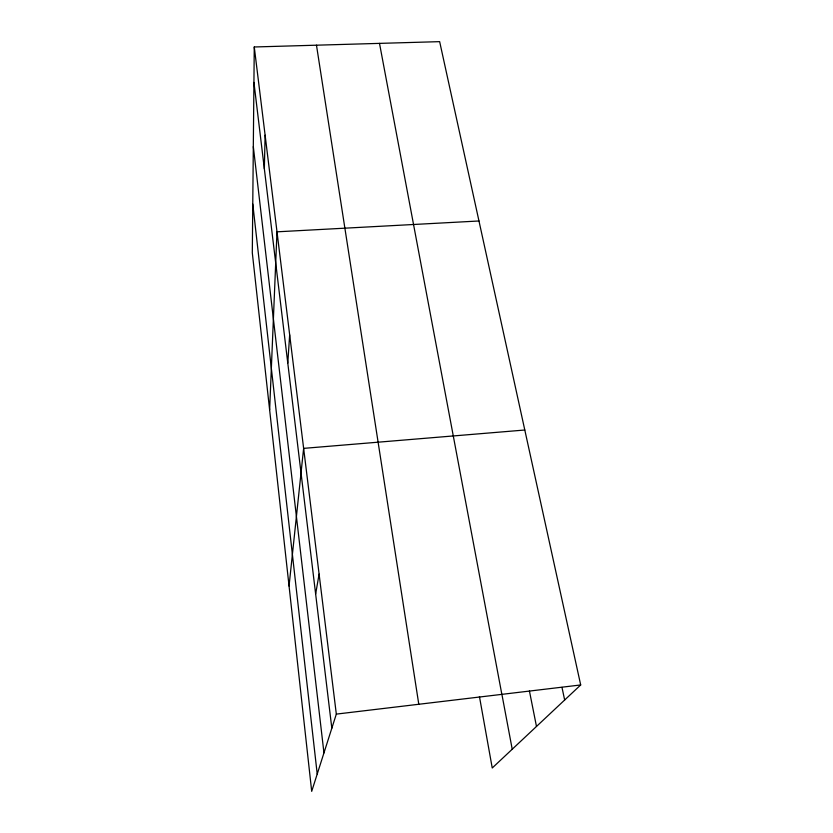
<?xml version="1.0" encoding="UTF-8"?>
<svg xmlns="http://www.w3.org/2000/svg" width="833" height="833" viewBox="0 0 833 833"><rect width="100%" height="100%" fill="white"/><g stroke="black" fill="none" stroke-linecap="round" stroke-linejoin="round"><path stroke-width="1.25" d="M254.263 46.981L252.305 252.805L311.698 791.35L336.324 714.11L254.263 46.981L439.657 41.65L580.695 684.955L492.241 767.995L479.444 696.544M264.342 168.755L265.113 135.196M269.632 409.878L276.993 231.824L478.975 220.984M287.781 363.094L289.665 334.845M289.051 586.015L303.629 448.373L524.8 430.015M315.634 594.044L319.101 574.104M336.324 714.11L580.695 684.955M561.983 687.381L564.659 700.001M529.424 690.974L536.483 726.459M501.945 694.597L512.222 749.242M379.504 43.378L501.851 694.358M316.478 45.19L418.791 704.27M253.93 82.415L331.826 728.219M253.315 146.629L323.954 752.886M252.774 204.033L317.217 774.024"/></g></svg>
